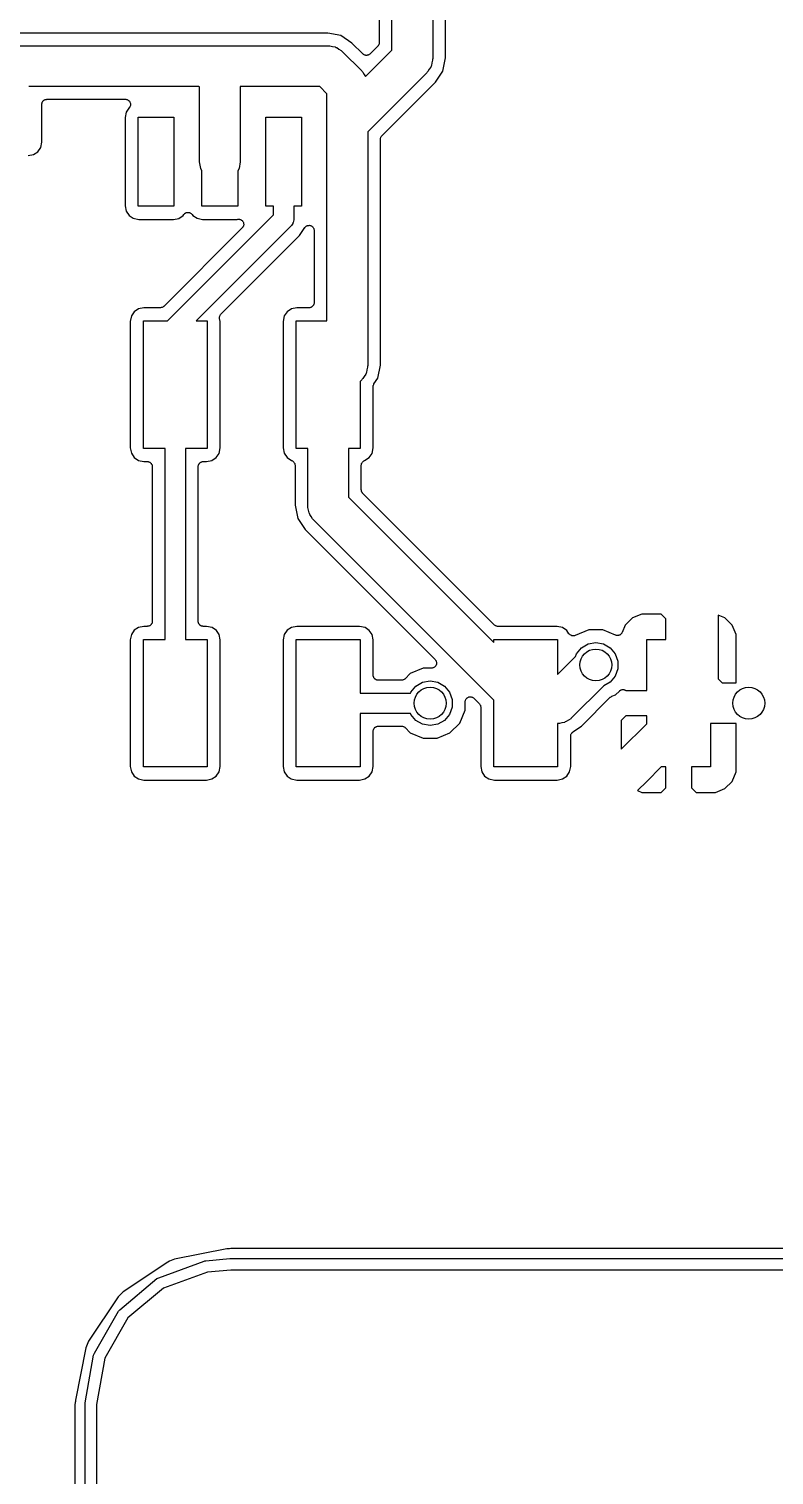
# Model space of a CAD drawing. Extents: x 51 to 137, y -158 to -25.
# Drawn here: x 98.05 to 112.9, y -126.9 to -98.07 of the extents above; entities that cross this region are included whole.
import ezdxf

# ---------------------------------------------------------------- set-up
doc = ezdxf.new("R2010")
doc.units = 0
doc.header["$MEASUREMENT"] = 0
doc.layers.add('BLACK', color=7, linetype='CONTINUOUS')

msp = doc.modelspace()

# ---------------------------------------------------------------- linework, layer by layer
at = {"layer": 'Black'}
for p, q in [((105.283, -98.4951), (105.283, -94.7264)), ((106.096, -94.8947), (106.096, -98.6634)), ((106.35, -98.6534), (106.35, -95.042)), ((105.029, -96.8385), (105.029, -98.3478)), ((104.003, -98.1558), (97.673, -98.1558)), ((104.265, -98.2079), (104.003, -98.1558)), ((104.487, -98.3563), (104.265, -98.2079)), ((97.663, -98.4098), (104.013, -98.4098)), ((104.013, -98.4098), (104.031, -98.4129)), ((104.031, -98.4129), (104.048, -98.4113)), ((104.048, -98.4113), (104.1, -98.4251)), ((104.1, -98.4251), (104.152, -98.4343)), ((104.152, -98.4343), (104.167, -98.4432)), ((104.167, -98.4432), (104.185, -98.4479)), ((104.185, -98.4479), (104.228, -98.4783)), ((104.228, -98.4783), (104.274, -98.5049)), ((104.274, -98.5049), (104.286, -98.5186)), ((104.286, -98.5186), (104.3, -98.5288)), ((104.3, -98.5288), (104.681, -98.9098)), ((104.703, -98.5724), (104.487, -98.3563)), ((104.71, -98.5775), (104.703, -98.5724)), ((104.717, -98.5838), (104.71, -98.5775)), ((104.725, -98.5875), (104.717, -98.5838)), ((104.732, -98.5926), (104.725, -98.5875)), ((104.741, -98.5949), (104.732, -98.5926)), ((104.758, -99.02), (105.283, -98.4951)), ((104.818, -98.5926), (104.809, -98.5949)), ((104.825, -98.5876), (104.818, -98.5926)), ((104.833, -98.5838), (104.825, -98.5876)), ((104.84, -98.5775), (104.833, -98.5838)), ((104.847, -98.5724), (104.84, -98.5775)), ((105, -98.4196), (104.847, -98.5724)), ((105.002, -98.4159), (105, -98.4196)), ((105.006, -98.4131), (105.002, -98.4159)), ((105.012, -98.4016), (105.006, -98.4131)), ((105.02, -98.3907), (105.012, -98.4016)), ((105.021, -98.3864), (105.02, -98.3907)), ((105.023, -98.3825), (105.021, -98.3864)), ((105.026, -98.3694), (105.023, -98.3825)), ((105.029, -98.3566), (105.026, -98.3694)), ((105.029, -98.3478), (105.029, -98.3522)), ((105.029, -98.3522), (105.029, -98.3566)), ((104.749, -98.5987), (104.741, -98.5949)), ((104.758, -98.5995), (104.749, -98.5987)), ((104.766, -98.6018), (104.758, -98.5995)), ((104.775, -98.601), (104.766, -98.6018)), ((104.784, -98.6018), (104.775, -98.601)), ((104.792, -98.5995), (104.784, -98.6018)), ((104.801, -98.5987), (104.792, -98.5995)), ((104.809, -98.5949), (104.801, -98.5987)), ((106.028, -98.8786), (106.001, -98.9246)), ((106.058, -98.8352), (106.028, -98.8786)), ((106.063, -98.8179), (106.058, -98.8352)), ((106.072, -98.8024), (106.063, -98.8179)), ((106.081, -98.7501), (106.072, -98.8024)), ((106.095, -98.6988), (106.081, -98.7501)), ((106.096, -98.6634), (106.093, -98.681)), ((106.093, -98.681), (106.095, -98.6988)), ((106.298, -98.9154), (106.35, -98.6534)), ((104.681, -98.9098), (104.692, -98.9245)), ((104.692, -98.9245), (104.705, -98.936)), ((104.705, -98.936), (104.732, -98.982)), ((104.732, -98.982), (104.758, -99.02)), ((105.977, -98.9508), (104.8, -100.128)), ((105.084, -100.203), (106.15, -99.1374)), ((105.987, -98.9361), (105.977, -98.9508)), ((106.001, -98.9246), (105.987, -98.9361)), ((106.15, -99.1374), (106.298, -98.9154)), ((101.437, -99.2226), (98.044, -99.2226)), ((101.448, -99.2312), (101.437, -99.2226)), ((101.448, -100.721), (101.448, -99.2312)), ((103.845, -99.2226), (102.26, -99.2226)), ((102.26, -99.2226), (102.26, -100.721)), ((103.988, -99.3655), (103.845, -99.2226)), ((103.988, -103.896), (103.988, -99.3655)), ((98.305, -99.5782), (98.3065, -99.5694)), ((98.305, -100.33), (98.305, -99.5782)), ((98.3065, -99.5606), (98.3096, -99.5522)), ((98.3065, -99.5694), (98.3065, -99.5606)), ((98.3096, -99.5522), (98.3111, -99.5435)), ((98.3111, -99.5435), (98.3155, -99.5358)), ((98.3155, -99.5358), (98.3186, -99.5274)), ((98.3186, -99.5274), (98.3243, -99.5206)), ((98.3243, -99.5206), (98.3287, -99.5129)), ((98.3287, -99.5129), (98.3355, -99.5072)), ((98.3355, -99.5072), (98.3413, -99.5004)), ((98.3413, -99.5004), (98.349, -99.4959)), ((98.349, -99.4959), (98.3558, -99.4902)), ((98.3558, -99.4902), (98.3641, -99.4872)), ((98.3641, -99.4872), (98.3718, -99.4827)), ((98.3718, -99.4827), (98.3806, -99.4812)), ((98.3806, -99.4812), (98.3889, -99.4781)), ((98.3889, -99.4781), (98.3978, -99.4781)), ((98.3978, -99.4781), (98.4066, -99.4766)), ((98.4066, -99.4766), (99.971, -99.4766)), ((99.9895, -99.7324), (99.9674, -99.8423)), ((99.971, -99.4766), (99.9745, -99.4772)), ((99.9745, -99.4772), (99.9781, -99.4768)), ((99.9781, -99.4768), (99.9918, -99.4803)), ((100.055, -99.635), (99.9895, -99.7324)), ((99.9918, -99.4803), (100.006, -99.4827)), ((100.006, -99.4827), (100.009, -99.4845)), ((100.009, -99.4845), (100.012, -99.4854)), ((100.012, -99.4854), (100.024, -99.4933)), ((100.024, -99.4933), (100.036, -99.5004)), ((100.036, -99.5004), (100.039, -99.5031)), ((100.039, -99.5031), (100.042, -99.5051)), ((100.042, -99.5051), (100.05, -99.5166)), ((100.05, -99.5166), (100.059, -99.5274)), ((100.057, -99.6318), (100.055, -99.635)), ((100.059, -99.629), (100.057, -99.6318)), ((100.059, -99.5274), (100.06, -99.5308)), ((100.064, -99.6157), (100.059, -99.629)), ((100.06, -99.5308), (100.062, -99.5337)), ((100.062, -99.5337), (100.066, -99.5473)), ((100.07, -99.6028), (100.064, -99.6157)), ((100.066, -99.5473), (100.071, -99.5606)), ((100.071, -99.5958), (100.07, -99.5992)), ((100.07, -99.5992), (100.07, -99.6028)), ((100.071, -99.5606), (100.071, -99.5642)), ((100.071, -99.5642), (100.072, -99.5676)), ((100.072, -99.5676), (100.071, -99.5817)), ((100.071, -99.5817), (100.071, -99.5958)), ((99.9674, -99.8423), (99.9674, -101.6)), ((100.228, -101.61), (100.228, -99.8322)), ((100.228, -99.8322), (100.94, -99.8322)), ((100.94, -99.8322), (100.94, -101.61)), ((102.768, -101.61), (102.768, -99.8322)), ((102.768, -99.8322), (103.48, -99.8322)), ((103.48, -99.8322), (103.48, -101.61)), ((104.8, -100.128), (104.8, -104.785)), ((105.054, -100.275), (105.055, -100.27)), ((105.054, -104.775), (105.054, -100.275)), ((105.055, -100.266), (105.058, -100.253)), ((105.055, -100.27), (105.055, -100.266)), ((105.058, -100.253), (105.061, -100.24)), ((105.061, -100.24), (105.063, -100.236)), ((105.063, -100.236), (105.064, -100.232)), ((105.064, -100.232), (105.072, -100.221)), ((105.072, -100.221), (105.078, -100.21)), ((105.078, -100.21), (105.082, -100.207)), ((105.082, -100.207), (105.084, -100.203)), ((98.0342, -100.601), (98.1406, -100.581)), ((98.1406, -100.581), (98.2259, -100.524)), ((98.2259, -100.524), (98.2829, -100.44)), ((98.2829, -100.44), (98.305, -100.33)), ((101.472, -100.86), (101.448, -100.721)), ((101.498, -100.906), (101.472, -100.86)), ((102.236, -100.86), (102.21, -100.906)), ((102.26, -100.721), (102.236, -100.86)), ((101.498, -101.61), (101.498, -100.906)), ((102.21, -100.906), (102.21, -101.61)), ((99.9674, -101.6), (99.9881, -101.707)), ((99.9881, -101.707), (100.044, -101.792)), ((100.94, -101.61), (100.228, -101.61)), ((101.142, -101.767), (101.149, -101.758)), ((101.149, -101.758), (101.155, -101.754)), ((101.155, -101.754), (101.159, -101.75)), ((101.159, -101.75), (101.169, -101.745)), ((101.169, -101.745), (101.179, -101.739)), ((101.179, -101.739), (101.185, -101.737)), ((101.185, -101.737), (101.191, -101.734)), ((101.191, -101.734), (101.202, -101.733)), ((101.202, -101.733), (101.213, -101.731)), ((101.213, -101.731), (101.219, -101.731)), ((101.219, -101.731), (101.226, -101.731)), ((101.226, -101.731), (101.237, -101.733)), ((101.237, -101.733), (101.248, -101.735)), ((101.248, -101.735), (101.254, -101.738)), ((101.254, -101.738), (101.26, -101.739)), ((101.26, -101.739), (101.269, -101.745)), ((101.269, -101.745), (101.279, -101.751)), ((101.279, -101.751), (101.284, -101.755)), ((101.284, -101.755), (101.289, -101.759)), ((101.289, -101.759), (101.296, -101.768)), ((102.21, -101.61), (101.498, -101.61)), ((102.921, -101.61), (102.768, -101.61)), ((102.921, -101.78), (102.921, -101.61)), ((103.48, -101.61), (103.327, -101.61)), ((103.327, -101.61), (103.327, -101.864)), ((100.044, -101.792), (100.129, -101.849)), ((100.129, -101.849), (100.238, -101.871)), ((100.238, -101.871), (100.93, -101.871)), ((102.301, -102.041), (100.736, -103.605)), ((100.821, -103.879), (102.921, -101.78)), ((100.93, -101.871), (101.036, -101.851)), ((101.036, -101.851), (101.122, -101.794)), ((101.122, -101.794), (101.135, -101.775)), ((101.135, -101.775), (101.142, -101.767)), ((101.296, -101.768), (101.304, -101.776)), ((101.304, -101.776), (101.314, -101.792)), ((101.314, -101.792), (101.399, -101.849)), ((103.268, -102.008), (101.379, -103.896)), ((101.399, -101.849), (101.508, -101.871)), ((101.508, -101.871), (102.2, -101.871)), ((102.2, -101.871), (102.209, -101.869)), ((102.209, -101.869), (102.215, -101.869)), ((102.215, -101.869), (102.22, -101.868)), ((102.22, -101.868), (102.232, -101.869)), ((102.232, -101.869), (102.245, -101.869)), ((102.245, -101.869), (102.25, -101.87)), ((102.25, -101.87), (102.255, -101.871)), ((102.255, -101.871), (102.266, -101.876)), ((102.266, -101.876), (102.278, -101.88)), ((102.278, -101.88), (102.282, -101.884)), ((102.282, -101.884), (102.287, -101.886)), ((102.287, -101.886), (102.296, -101.895)), ((102.296, -101.895), (102.305, -101.902)), ((102.304, -102.037), (102.301, -102.041)), ((102.308, -102.033), (102.304, -102.037)), ((102.305, -101.902), (102.308, -101.907)), ((102.308, -101.907), (102.312, -101.911)), ((102.314, -102.022), (102.308, -102.033)), ((102.312, -101.911), (102.317, -101.922)), ((102.321, -102.012), (102.314, -102.022)), ((102.317, -101.922), (102.324, -101.933)), ((102.322, -102.007), (102.321, -102.012)), ((102.325, -102.002), (102.322, -102.007)), ((102.324, -101.933), (102.325, -101.938)), ((102.325, -101.938), (102.327, -101.943)), ((102.327, -101.99), (102.325, -102.002)), ((102.327, -101.943), (102.328, -101.955)), ((102.33, -101.978), (102.327, -101.99)), ((102.328, -101.955), (102.33, -101.967)), ((102.33, -101.967), (102.329, -101.973)), ((102.329, -101.973), (102.33, -101.978)), ((103.273, -102), (103.268, -102.008)), ((103.28, -101.995), (103.273, -102)), ((103.293, -101.972), (103.28, -101.995)), ((103.308, -101.95), (103.293, -101.972)), ((103.31, -101.941), (103.308, -101.95)), ((103.315, -101.933), (103.31, -101.941)), ((103.32, -101.907), (103.315, -101.933)), ((103.326, -101.882), (103.32, -101.907)), ((103.327, -101.864), (103.326, -101.873)), ((103.326, -101.873), (103.326, -101.882)), ((103.44, -102.194), (103.548, -102.034)), ((103.548, -102.034), (103.551, -102.03)), ((103.551, -102.03), (103.554, -102.025)), ((103.554, -102.025), (103.563, -102.017)), ((103.563, -102.017), (103.572, -102.008)), ((103.572, -102.008), (103.577, -102.006)), ((103.577, -102.006), (103.581, -102.002)), ((103.581, -102.002), (103.593, -101.998)), ((103.593, -101.998), (103.604, -101.993)), ((103.604, -101.993), (103.609, -101.992)), ((103.609, -101.992), (103.614, -101.99)), ((103.614, -101.99), (103.627, -101.99)), ((103.627, -101.99), (103.639, -101.989)), ((103.639, -101.989), (103.644, -101.99)), ((103.644, -101.99), (103.65, -101.99)), ((103.65, -101.99), (103.661, -101.994)), ((103.661, -101.994), (103.673, -101.997)), ((103.673, -101.997), (103.678, -102)), ((103.678, -102), (103.683, -102.002)), ((103.683, -102.002), (103.692, -102.01)), ((103.692, -102.01), (103.702, -102.017)), ((103.702, -102.017), (103.706, -102.021)), ((103.706, -102.021), (103.71, -102.025)), ((103.71, -102.025), (103.716, -102.035)), ((103.716, -102.035), (103.723, -102.045)), ((103.723, -102.045), (103.725, -102.051)), ((103.725, -102.051), (103.727, -102.055)), ((101.878, -103.757), (103.44, -102.194)), ((103.727, -102.055), (103.73, -102.067)), ((103.73, -102.067), (103.733, -102.079)), ((103.733, -102.079), (103.733, -102.085)), ((103.733, -102.085), (103.734, -102.09)), ((103.734, -102.09), (103.734, -103.533)), ((100.148, -103.712), (100.091, -103.796)), ((100.233, -103.656), (100.148, -103.712)), ((100.34, -103.635), (100.233, -103.656)), ((100.664, -103.635), (100.34, -103.635)), ((100.669, -103.634), (100.664, -103.635)), ((100.673, -103.635), (100.669, -103.634)), ((100.686, -103.631), (100.673, -103.635)), ((100.699, -103.629), (100.686, -103.631)), ((100.703, -103.627), (100.699, -103.629)), ((100.707, -103.626), (100.703, -103.627)), ((100.718, -103.618), (100.707, -103.626)), ((100.73, -103.611), (100.718, -103.618)), ((100.732, -103.608), (100.73, -103.611)), ((100.736, -103.605), (100.732, -103.608)), ((101.857, -103.786), (101.859, -103.783)), ((101.859, -103.783), (101.861, -103.779)), ((101.861, -103.779), (101.87, -103.768)), ((101.87, -103.768), (101.878, -103.757)), ((103.196, -103.712), (103.139, -103.796)), ((103.281, -103.656), (103.196, -103.712)), ((103.388, -103.635), (103.281, -103.656)), ((103.632, -103.635), (103.388, -103.635)), ((103.641, -103.633), (103.632, -103.635)), ((103.65, -103.633), (103.641, -103.633)), ((103.658, -103.63), (103.65, -103.633)), ((103.667, -103.629), (103.658, -103.63)), ((103.674, -103.624), (103.667, -103.629)), ((103.683, -103.621), (103.674, -103.624)), ((103.69, -103.616), (103.683, -103.621)), ((103.697, -103.611), (103.69, -103.616)), ((103.703, -103.604), (103.697, -103.611)), ((103.71, -103.599), (103.703, -103.604)), ((103.714, -103.591), (103.71, -103.599)), ((103.72, -103.584), (103.714, -103.591)), ((103.723, -103.576), (103.72, -103.584)), ((103.727, -103.568), (103.723, -103.576)), ((103.729, -103.559), (103.727, -103.568)), ((103.732, -103.551), (103.729, -103.559)), ((103.734, -103.533), (103.732, -103.542)), ((103.732, -103.542), (103.732, -103.551)), ((100.091, -103.796), (100.069, -103.906)), ((100.069, -103.906), (100.069, -106.426)), ((100.33, -106.436), (100.33, -103.896)), ((100.33, -103.896), (100.807, -103.896)), ((100.807, -103.896), (100.809, -103.892)), ((100.809, -103.892), (100.816, -103.887)), ((100.816, -103.887), (100.821, -103.879)), ((101.379, -103.896), (101.6, -103.896)), ((101.6, -103.896), (101.6, -106.436)), ((101.848, -103.82), (101.849, -103.816)), ((101.85, -103.834), (101.848, -103.82)), ((101.849, -103.813), (101.854, -103.799)), ((101.849, -103.816), (101.849, -103.813)), ((101.85, -103.848), (101.85, -103.834)), ((101.861, -103.906), (101.85, -103.848)), ((101.854, -103.799), (101.857, -103.786)), ((101.861, -106.426), (101.861, -103.906)), ((103.139, -103.796), (103.117, -103.906)), ((103.117, -103.906), (103.117, -106.426)), ((103.378, -106.436), (103.378, -103.896)), ((103.378, -103.896), (103.988, -103.896)), ((104.776, -104.924), (104.767, -104.939)), ((104.785, -104.872), (104.776, -104.924)), ((104.799, -104.82), (104.785, -104.872)), ((104.8, -104.785), (104.797, -104.803)), ((104.797, -104.803), (104.799, -104.82)), ((105.002, -105.037), (105.054, -104.775)), ((104.681, -105.072), (104.648, -105.106)), ((104.648, -105.106), (104.648, -106.436)), ((104.692, -105.058), (104.681, -105.072)), ((104.705, -105.046), (104.692, -105.058)), ((104.732, -105), (104.705, -105.046)), ((104.762, -104.957), (104.732, -105)), ((104.767, -104.939), (104.762, -104.957)), ((104.909, -105.207), (104.911, -105.195)), ((104.909, -106.426), (104.909, -105.207)), ((104.911, -105.195), (104.912, -105.183)), ((104.912, -105.183), (104.914, -105.178)), ((104.914, -105.178), (104.915, -105.173)), ((104.915, -105.173), (104.921, -105.162)), ((104.921, -105.162), (104.926, -105.151)), ((104.926, -105.151), (105.002, -105.037)), ((100.069, -106.426), (100.09, -106.533)), ((100.09, -106.533), (100.146, -106.618)), ((100.146, -106.618), (100.23, -106.675)), ((100.762, -106.436), (100.33, -106.436)), ((100.762, -110.246), (100.762, -106.436)), ((101.6, -106.436), (101.168, -106.436)), ((101.168, -106.436), (101.168, -110.246)), ((101.697, -106.676), (101.782, -106.62)), ((101.782, -106.62), (101.839, -106.536)), ((101.839, -106.536), (101.861, -106.426)), ((103.117, -106.426), (103.138, -106.533)), ((103.138, -106.533), (103.194, -106.618)), ((103.194, -106.618), (103.283, -106.678)), ((103.607, -106.436), (103.378, -106.436)), ((103.607, -107.579), (103.607, -106.436)), ((104.648, -106.436), (104.419, -106.436)), ((104.419, -106.436), (104.419, -107.411)), ((104.737, -106.681), (104.83, -106.62)), ((104.83, -106.62), (104.887, -106.536)), ((104.887, -106.536), (104.909, -106.426)), ((100.23, -106.675), (100.34, -106.697)), ((100.34, -106.697), (100.406, -106.697)), ((100.406, -106.697), (100.415, -106.699)), ((100.415, -106.699), (100.424, -106.699)), ((100.424, -106.699), (100.432, -106.702)), ((100.432, -106.702), (100.441, -106.703)), ((100.441, -106.703), (100.449, -106.708)), ((100.449, -106.708), (100.457, -106.711)), ((100.457, -106.711), (100.464, -106.716)), ((100.464, -106.716), (100.472, -106.721)), ((100.472, -106.721), (100.477, -106.728)), ((100.477, -106.728), (100.484, -106.733)), ((100.484, -106.733), (100.488, -106.741)), ((100.488, -106.741), (100.494, -106.748)), ((100.494, -106.748), (100.497, -106.756)), ((100.497, -106.756), (100.502, -106.764)), ((100.502, -106.764), (100.503, -106.773)), ((100.503, -106.773), (100.506, -106.781)), ((100.506, -106.781), (100.506, -106.79)), ((100.506, -106.79), (100.508, -106.799)), ((100.508, -106.799), (100.508, -109.883)), ((101.422, -106.799), (101.424, -106.79)), ((101.422, -109.883), (101.422, -106.799)), ((101.424, -106.781), (101.427, -106.773)), ((101.424, -106.79), (101.424, -106.781)), ((101.427, -106.773), (101.428, -106.764)), ((101.428, -106.764), (101.433, -106.756)), ((101.433, -106.756), (101.436, -106.748)), ((101.436, -106.748), (101.442, -106.741)), ((101.442, -106.741), (101.446, -106.733)), ((101.446, -106.733), (101.453, -106.728)), ((101.453, -106.728), (101.458, -106.721)), ((101.458, -106.721), (101.466, -106.716)), ((101.466, -106.716), (101.473, -106.711)), ((101.473, -106.711), (101.481, -106.708)), ((101.481, -106.708), (101.489, -106.703)), ((101.489, -106.703), (101.498, -106.702)), ((101.498, -106.702), (101.506, -106.699)), ((101.506, -106.699), (101.515, -106.699)), ((101.515, -106.699), (101.524, -106.697)), ((101.524, -106.697), (101.59, -106.697)), ((101.59, -106.697), (101.697, -106.676)), ((103.283, -106.678), (103.286, -106.679)), ((103.286, -106.679), (103.302, -106.685)), ((103.302, -106.685), (103.303, -106.686)), ((103.303, -106.686), (103.304, -106.686)), ((103.304, -106.686), (103.316, -106.697)), ((103.316, -106.697), (103.329, -106.708)), ((103.329, -106.708), (103.329, -106.709)), ((103.329, -106.709), (103.33, -106.71)), ((103.33, -106.71), (103.338, -106.724)), ((103.338, -106.724), (103.346, -106.738)), ((103.346, -106.738), (103.347, -106.74)), ((103.347, -106.74), (103.347, -106.741)), ((103.347, -106.741), (103.35, -106.757)), ((103.35, -106.757), (103.353, -106.773)), ((103.353, -106.773), (103.353, -107.569)), ((104.673, -106.774), (104.676, -106.757)), ((104.673, -107.263), (104.673, -106.774)), ((104.676, -106.757), (104.679, -106.741)), ((104.679, -106.74), (104.68, -106.739)), ((104.679, -106.741), (104.679, -106.74)), ((104.68, -106.739), (104.688, -106.725)), ((104.688, -106.725), (104.696, -106.71)), ((104.696, -106.71), (104.697, -106.709)), ((104.697, -106.709), (104.71, -106.698)), ((104.697, -106.709), (104.697, -106.709)), ((104.71, -106.698), (104.723, -106.687)), ((104.723, -106.687), (104.724, -106.687)), ((104.724, -106.686), (104.737, -106.681)), ((104.724, -106.687), (104.724, -106.686)), ((104.419, -107.411), (107.315, -110.306)), ((104.674, -107.268), (104.673, -107.263)), ((104.674, -107.272), (104.674, -107.268)), ((104.677, -107.285), (104.674, -107.272)), ((104.68, -107.298), (104.677, -107.285)), ((104.682, -107.302), (104.68, -107.298)), ((104.683, -107.306), (104.682, -107.302)), ((104.691, -107.317), (104.683, -107.306)), ((104.697, -107.329), (104.691, -107.317)), ((104.701, -107.332), (104.697, -107.329)), ((104.703, -107.335), (104.701, -107.332)), ((107.323, -109.955), (104.703, -107.335)), ((103.353, -107.569), (103.405, -107.831)), ((103.61, -107.597), (103.607, -107.579)), ((103.608, -107.614), (103.61, -107.597)), ((103.622, -107.666), (103.608, -107.614)), ((103.631, -107.718), (103.622, -107.666)), ((103.64, -107.733), (103.631, -107.718)), ((103.645, -107.751), (103.64, -107.733)), ((103.675, -107.794), (103.645, -107.751)), ((103.702, -107.84), (103.675, -107.794)), ((103.405, -107.831), (103.553, -108.053)), ((103.553, -108.053), (106.144, -110.644)), ((103.715, -107.852), (103.702, -107.84)), ((103.726, -107.866), (103.715, -107.852)), ((107.315, -111.456), (103.726, -107.866)), ((110.075, -109.815), (109.932, -109.958)), ((110.262, -109.738), (110.075, -109.815)), ((110.651, -109.738), (110.262, -109.738)), ((110.744, -109.831), (110.651, -109.738)), ((110.744, -110.246), (110.744, -109.831)), ((111.921, -109.815), (111.785, -109.759)), ((111.785, -109.759), (111.785, -111.03)), ((112.064, -109.958), (111.921, -109.815)), ((100.148, -110.062), (100.091, -110.146)), ((100.233, -110.006), (100.148, -110.062)), ((100.34, -109.985), (100.233, -110.006)), ((100.406, -109.985), (100.34, -109.985)), ((100.415, -109.983), (100.406, -109.985)), ((100.424, -109.983), (100.415, -109.983)), ((100.432, -109.98), (100.424, -109.983)), ((100.441, -109.979), (100.432, -109.98)), ((100.449, -109.974), (100.441, -109.979)), ((100.457, -109.971), (100.449, -109.974)), ((100.464, -109.966), (100.457, -109.971)), ((100.472, -109.961), (100.464, -109.966)), ((100.477, -109.954), (100.472, -109.961)), ((100.484, -109.949), (100.477, -109.954)), ((100.488, -109.941), (100.484, -109.949)), ((100.494, -109.934), (100.488, -109.941)), ((100.497, -109.926), (100.494, -109.934)), ((100.502, -109.918), (100.497, -109.926)), ((100.503, -109.909), (100.502, -109.918)), ((100.506, -109.901), (100.503, -109.909)), ((100.508, -109.883), (100.506, -109.892)), ((100.506, -109.892), (100.506, -109.901)), ((101.424, -109.892), (101.422, -109.883)), ((101.424, -109.901), (101.424, -109.892)), ((101.427, -109.909), (101.424, -109.901)), ((101.428, -109.918), (101.427, -109.909)), ((101.433, -109.926), (101.428, -109.918)), ((101.436, -109.934), (101.433, -109.926)), ((101.442, -109.941), (101.436, -109.934)), ((101.446, -109.949), (101.442, -109.941)), ((101.453, -109.954), (101.446, -109.949)), ((101.458, -109.961), (101.453, -109.954)), ((101.466, -109.966), (101.458, -109.961)), ((101.473, -109.971), (101.466, -109.966)), ((101.481, -109.974), (101.473, -109.971)), ((101.489, -109.979), (101.481, -109.974)), ((101.498, -109.98), (101.489, -109.979)), ((101.506, -109.983), (101.498, -109.98)), ((101.515, -109.983), (101.506, -109.983)), ((101.524, -109.985), (101.515, -109.983)), ((101.59, -109.985), (101.524, -109.985)), ((101.7, -110.007), (101.59, -109.985)), ((101.784, -110.064), (101.7, -110.007)), ((101.84, -110.149), (101.784, -110.064)), ((103.196, -110.062), (103.139, -110.146)), ((103.281, -110.006), (103.196, -110.062)), ((103.388, -109.985), (103.281, -110.006)), ((104.638, -109.985), (103.388, -109.985)), ((104.748, -110.007), (104.638, -109.985)), ((104.832, -110.064), (104.748, -110.007)), ((104.888, -110.149), (104.832, -110.064)), ((107.327, -109.958), (107.323, -109.955)), ((107.33, -109.961), (107.327, -109.958)), ((107.341, -109.968), (107.33, -109.961)), ((107.352, -109.976), (107.341, -109.968)), ((107.356, -109.977), (107.352, -109.976)), ((107.36, -109.979), (107.356, -109.977)), ((107.373, -109.981), (107.36, -109.979)), ((107.386, -109.985), (107.373, -109.981)), ((107.391, -109.984), (107.386, -109.985)), ((107.395, -109.985), (107.391, -109.984)), ((108.575, -109.985), (107.395, -109.985)), ((108.685, -110.007), (108.575, -109.985)), ((108.769, -110.064), (108.685, -110.007)), ((108.812, -110.13), (108.769, -110.064)), ((109.209, -110.055), (108.936, -110.168)), ((109.487, -110.056), (109.209, -110.055)), ((109.739, -110.16), (109.487, -110.056)), ((109.863, -110.121), (109.857, -110.128)), ((109.867, -110.113), (109.863, -110.121)), ((109.871, -110.105), (109.867, -110.113)), ((109.932, -109.958), (109.871, -110.105)), ((112.141, -110.145), (112.064, -109.958)), ((100.091, -110.146), (100.069, -110.256)), ((100.069, -110.256), (100.069, -112.776)), ((100.33, -112.786), (100.33, -110.246)), ((100.33, -110.246), (100.762, -110.246)), ((101.168, -110.246), (101.6, -110.246)), ((101.6, -110.246), (101.6, -112.786)), ((101.861, -110.256), (101.84, -110.149)), ((101.861, -112.776), (101.861, -110.256)), ((103.139, -110.146), (103.117, -110.256)), ((103.117, -110.256), (103.117, -112.776)), ((103.378, -112.786), (103.378, -110.246)), ((103.378, -110.246), (104.648, -110.246)), ((104.648, -110.246), (104.648, -111.313)), ((104.909, -110.256), (104.888, -110.149)), ((104.909, -110.957), (104.909, -110.256)), ((107.315, -110.306), (107.315, -110.246)), ((107.315, -110.246), (108.585, -110.246)), ((108.585, -110.246), (108.585, -110.941)), ((108.824, -110.142), (108.812, -110.13)), ((108.835, -110.155), (108.824, -110.142)), ((108.836, -110.155), (108.835, -110.155)), ((108.837, -110.156), (108.836, -110.155)), ((108.852, -110.163), (108.837, -110.156)), ((108.867, -110.171), (108.852, -110.163)), ((108.868, -110.171), (108.867, -110.171)), ((108.885, -110.173), (108.868, -110.171)), ((108.868, -110.171), (108.868, -110.171)), ((108.902, -110.176), (108.885, -110.173)), ((108.903, -110.175), (108.902, -110.175)), ((108.902, -110.175), (108.902, -110.176)), ((108.92, -110.172), (108.903, -110.175)), ((108.936, -110.168), (108.92, -110.172)), ((108.961, -110.531), (109.06, -110.412)), ((109.06, -110.412), (109.194, -110.335)), ((109.194, -110.335), (109.347, -110.308)), ((109.347, -110.308), (109.5, -110.335)), ((109.5, -110.335), (109.634, -110.412)), ((109.634, -110.412), (109.733, -110.531)), ((109.747, -110.162), (109.739, -110.16)), ((109.756, -110.166), (109.747, -110.162)), ((109.764, -110.166), (109.756, -110.166)), ((109.773, -110.168), (109.764, -110.166)), ((109.782, -110.167), (109.773, -110.168)), ((109.791, -110.167), (109.782, -110.167)), ((109.799, -110.165), (109.791, -110.167)), ((109.808, -110.163), (109.799, -110.165)), ((109.816, -110.159), (109.808, -110.163)), ((109.824, -110.157), (109.816, -110.159)), ((109.831, -110.151), (109.824, -110.157)), ((109.839, -110.147), (109.831, -110.151)), ((109.845, -110.141), (109.839, -110.147)), ((109.852, -110.135), (109.845, -110.141)), ((109.857, -110.128), (109.852, -110.135)), ((110.363, -111.262), (110.363, -110.246)), ((110.363, -110.246), (110.744, -110.246)), ((112.141, -111.11), (112.141, -110.145)), ((106.144, -110.644), (106.152, -110.655)), ((106.152, -110.655), (106.16, -110.665)), ((106.16, -110.665), (106.162, -110.669)), ((106.162, -110.669), (106.164, -110.673)), ((106.164, -110.673), (106.168, -110.686)), ((106.168, -110.686), (106.172, -110.698)), ((106.172, -110.698), (106.172, -110.703)), ((108.585, -110.941), (108.941, -110.586)), ((108.941, -110.586), (108.961, -110.531)), ((109.733, -110.531), (109.786, -110.677)), ((109.786, -110.677), (109.786, -110.831)), ((104.911, -110.966), (104.909, -110.957)), ((104.911, -110.975), (104.911, -110.966)), ((104.914, -110.983), (104.911, -110.975)), ((104.915, -110.992), (104.914, -110.983)), ((105.65, -110.923), (105.544, -111.029)), ((105.907, -110.817), (105.65, -110.923)), ((106.072, -110.818), (105.907, -110.817)), ((106.085, -110.815), (106.072, -110.818)), ((106.099, -110.814), (106.085, -110.815)), ((106.103, -110.812), (106.099, -110.814)), ((106.107, -110.811), (106.103, -110.812)), ((106.118, -110.805), (106.107, -110.811)), ((106.131, -110.799), (106.118, -110.805)), ((106.134, -110.796), (106.131, -110.799)), ((106.138, -110.794), (106.134, -110.796)), ((106.146, -110.784), (106.138, -110.794)), ((106.156, -110.774), (106.146, -110.784)), ((106.157, -110.77), (106.156, -110.774)), ((106.16, -110.767), (106.157, -110.77)), ((106.165, -110.754), (106.16, -110.767)), ((106.17, -110.742), (106.165, -110.754)), ((106.171, -110.738), (106.17, -110.742)), ((106.172, -110.734), (106.171, -110.738)), ((106.172, -110.703), (106.174, -110.707)), ((106.174, -110.707), (106.172, -110.72)), ((106.172, -110.72), (106.172, -110.734)), ((109.733, -110.977), (109.634, -111.096)), ((109.786, -110.831), (109.733, -110.977)), ((104.92, -111), (104.915, -110.992)), ((104.923, -111.008), (104.92, -111)), ((104.928, -111.015), (104.923, -111.008)), ((104.933, -111.023), (104.928, -111.015)), ((104.94, -111.028), (104.933, -111.023)), ((104.945, -111.035), (104.94, -111.028)), ((104.953, -111.039), (104.945, -111.035)), ((104.96, -111.045), (104.953, -111.039)), ((104.968, -111.048), (104.96, -111.045)), ((104.976, -111.053), (104.968, -111.048)), ((104.985, -111.054), (104.976, -111.053)), ((104.993, -111.057), (104.985, -111.054)), ((105.002, -111.057), (104.993, -111.057)), ((105.011, -111.059), (105.002, -111.057)), ((105.472, -111.059), (105.011, -111.059)), ((105.477, -111.058), (105.472, -111.059)), ((105.481, -111.058), (105.477, -111.058)), ((105.494, -111.055), (105.481, -111.058)), ((105.507, -111.053), (105.494, -111.055)), ((105.511, -111.05), (105.507, -111.053)), ((105.515, -111.049), (105.511, -111.05)), ((105.526, -111.042), (105.515, -111.049)), ((105.538, -111.035), (105.526, -111.042)), ((105.54, -111.032), (105.538, -111.035)), ((105.544, -111.029), (105.54, -111.032)), ((105.659, -111.293), (105.758, -111.174)), ((105.758, -111.174), (105.892, -111.097)), ((105.892, -111.097), (106.045, -111.07)), ((106.045, -111.07), (106.198, -111.097)), ((106.198, -111.097), (106.332, -111.174)), ((106.332, -111.174), (106.431, -111.293)), ((109.506, -111.169), (108.872, -111.803)), ((109.634, -111.096), (109.506, -111.169)), ((109.742, -111.347), (109.816, -111.273)), ((109.816, -111.273), (109.823, -111.268)), ((109.823, -111.268), (109.829, -111.262)), ((109.829, -111.262), (109.837, -111.258)), ((109.837, -111.258), (109.844, -111.253)), ((109.844, -111.253), (109.853, -111.251)), ((109.853, -111.251), (109.861, -111.247)), ((109.861, -111.247), (109.87, -111.246)), ((109.87, -111.246), (109.879, -111.244)), ((109.879, -111.244), (109.887, -111.245)), ((109.887, -111.245), (109.896, -111.244)), ((109.896, -111.244), (109.905, -111.246)), ((109.905, -111.246), (109.914, -111.247)), ((109.914, -111.247), (109.922, -111.251)), ((109.922, -111.251), (109.93, -111.253)), ((109.93, -111.253), (109.938, -111.258)), ((109.938, -111.258), (109.946, -111.262)), ((109.946, -111.262), (109.946, -111.262)), ((109.946, -111.262), (110.363, -111.262)), ((111.785, -111.03), (111.865, -111.11)), ((111.865, -111.11), (112.141, -111.11)), ((104.648, -111.313), (105.651, -111.313)), ((105.651, -111.313), (105.659, -111.293)), ((106.431, -111.293), (106.484, -111.439)), ((106.484, -111.439), (106.484, -111.593)), ((106.743, -111.656), (106.744, -111.489)), ((106.744, -111.489), (106.746, -111.476)), ((106.746, -111.476), (106.747, -111.462)), ((106.747, -111.462), (106.749, -111.458)), ((106.749, -111.458), (106.75, -111.454)), ((106.75, -111.454), (106.756, -111.442)), ((106.756, -111.442), (106.762, -111.43)), ((106.762, -111.43), (106.765, -111.427)), ((106.765, -111.427), (106.767, -111.423)), ((106.767, -111.423), (106.777, -111.415)), ((106.777, -111.415), (106.787, -111.406)), ((106.787, -111.406), (106.791, -111.404)), ((106.791, -111.404), (106.794, -111.401)), ((106.794, -111.401), (106.807, -111.396)), ((106.807, -111.396), (106.819, -111.391)), ((106.819, -111.391), (106.823, -111.39)), ((106.823, -111.39), (106.828, -111.389)), ((106.828, -111.389), (106.841, -111.389)), ((106.841, -111.389), (106.854, -111.388)), ((106.854, -111.388), (106.858, -111.389)), ((106.858, -111.389), (106.863, -111.389)), ((106.863, -111.389), (106.875, -111.393)), ((106.875, -111.393), (106.888, -111.397)), ((106.888, -111.397), (106.892, -111.399)), ((106.892, -111.399), (106.896, -111.401)), ((106.896, -111.401), (106.906, -111.409)), ((106.906, -111.409), (106.917, -111.417)), ((106.917, -111.417), (107.024, -111.524)), ((107.024, -111.524), (107.027, -111.528)), ((107.027, -111.528), (107.03, -111.531)), ((107.03, -111.531), (107.037, -111.542)), ((107.037, -111.542), (107.045, -111.553)), ((107.045, -111.553), (107.046, -111.557)), ((107.046, -111.557), (107.048, -111.561)), ((107.048, -111.561), (107.05, -111.574)), ((107.315, -112.786), (107.315, -111.456)), ((109.059, -111.976), (109.636, -111.399)), ((109.636, -111.399), (109.638, -111.397)), ((109.638, -111.397), (109.64, -111.396)), ((109.64, -111.396), (109.653, -111.387)), ((109.653, -111.387), (109.665, -111.378)), ((109.665, -111.378), (109.667, -111.378)), ((109.667, -111.378), (109.669, -111.377)), ((109.669, -111.377), (109.742, -111.347)), ((105.651, -111.719), (104.648, -111.719)), ((104.648, -111.719), (104.648, -112.786)), ((105.659, -111.739), (105.651, -111.719)), ((105.758, -111.858), (105.659, -111.739)), ((106.431, -111.739), (106.332, -111.858)), ((106.484, -111.593), (106.431, -111.739)), ((106.637, -111.912), (106.743, -111.656)), ((107.05, -111.574), (107.054, -111.587)), ((107.054, -111.587), (107.053, -111.592)), ((107.053, -111.592), (107.054, -111.596)), ((107.054, -111.596), (107.054, -112.776)), ((108.8, -111.854), (108.757, -111.884)), ((108.846, -111.827), (108.8, -111.854)), ((108.858, -111.814), (108.846, -111.827)), ((108.872, -111.803), (108.858, -111.814)), ((109.948, -111.77), (109.855, -111.863)), ((110.363, -111.77), (109.948, -111.77)), ((110.363, -111.926), (110.363, -111.77)), ((104.909, -112.075), (104.911, -112.066)), ((104.909, -112.776), (104.909, -112.075)), ((104.911, -112.057), (104.914, -112.049)), ((104.911, -112.066), (104.911, -112.057)), ((104.914, -112.049), (104.915, -112.04)), ((104.915, -112.04), (104.92, -112.032)), ((104.92, -112.032), (104.923, -112.024)), ((104.923, -112.024), (104.928, -112.017)), ((104.928, -112.017), (104.933, -112.009)), ((104.933, -112.009), (104.94, -112.004)), ((104.94, -112.004), (104.945, -111.997)), ((104.945, -111.997), (104.953, -111.993)), ((104.953, -111.993), (104.96, -111.987)), ((104.96, -111.987), (104.968, -111.984)), ((104.968, -111.984), (104.976, -111.979)), ((104.976, -111.979), (104.985, -111.978)), ((104.985, -111.978), (104.993, -111.975)), ((104.993, -111.975), (105.002, -111.975)), ((105.002, -111.975), (105.011, -111.973)), ((105.011, -111.973), (105.472, -111.973)), ((105.472, -111.973), (105.477, -111.974)), ((105.477, -111.974), (105.481, -111.974)), ((105.481, -111.974), (105.494, -111.977)), ((105.494, -111.977), (105.507, -111.979)), ((105.507, -111.979), (105.511, -111.982)), ((105.511, -111.982), (105.515, -111.983)), ((105.515, -111.983), (105.526, -111.99)), ((105.526, -111.99), (105.538, -111.997)), ((105.538, -111.997), (105.541, -112)), ((105.541, -112), (105.544, -112.003)), ((105.544, -112.003), (105.649, -112.108)), ((105.649, -112.108), (105.905, -112.214)), ((105.892, -111.935), (105.758, -111.858)), ((106.045, -111.962), (105.892, -111.935)), ((106.198, -111.935), (106.045, -111.962)), ((106.183, -112.215), (106.44, -112.109)), ((106.332, -111.858), (106.198, -111.935)), ((106.44, -112.109), (106.637, -111.912)), ((108.603, -111.919), (108.585, -111.922)), ((108.585, -111.922), (108.585, -112.786)), ((108.62, -111.921), (108.603, -111.919)), ((108.672, -111.907), (108.62, -111.921)), ((108.724, -111.898), (108.672, -111.907)), ((108.739, -111.889), (108.724, -111.898)), ((108.757, -111.884), (108.739, -111.889)), ((108.848, -112.158), (108.85, -112.144)), ((108.85, -112.144), (108.852, -112.141)), ((108.852, -112.138), (108.859, -112.125)), ((108.852, -112.141), (108.852, -112.138)), ((108.859, -112.125), (108.866, -112.113)), ((108.866, -112.113), (108.868, -112.11)), ((108.868, -112.11), (108.87, -112.107)), ((108.87, -112.107), (108.881, -112.098)), ((108.881, -112.098), (108.891, -112.088)), ((108.891, -112.088), (109.059, -111.976)), ((109.855, -111.863), (109.855, -112.434)), ((109.855, -112.434), (110.363, -111.926)), ((111.633, -111.922), (111.633, -112.786)), ((112.141, -111.922), (111.633, -111.922)), ((112.141, -112.887), (112.141, -111.922)), ((105.905, -112.214), (106.183, -112.215)), ((108.846, -112.173), (108.848, -112.158)), ((108.846, -112.776), (108.846, -112.173)), ((100.069, -112.776), (100.09, -112.883)), ((100.09, -112.883), (100.146, -112.968)), ((100.146, -112.968), (100.23, -113.025)), ((101.6, -112.786), (100.33, -112.786)), ((101.697, -113.026), (101.782, -112.97)), ((101.782, -112.97), (101.839, -112.886)), ((101.839, -112.886), (101.861, -112.776)), ((103.117, -112.776), (103.138, -112.883)), ((103.138, -112.883), (103.194, -112.968)), ((103.194, -112.968), (103.278, -113.025)), ((104.648, -112.786), (103.378, -112.786)), ((104.745, -113.026), (104.83, -112.97)), ((104.83, -112.97), (104.887, -112.886)), ((104.887, -112.886), (104.909, -112.776)), ((107.054, -112.776), (107.075, -112.883)), ((107.075, -112.883), (107.131, -112.968)), ((107.131, -112.968), (107.215, -113.025)), ((108.585, -112.786), (107.315, -112.786)), ((108.682, -113.026), (108.767, -112.97)), ((108.767, -112.97), (108.824, -112.886)), ((108.824, -112.886), (108.846, -112.776)), ((110.652, -112.786), (110.363, -113.075)), ((110.744, -112.786), (110.652, -112.786)), ((110.744, -113.201), (110.744, -112.786)), ((111.633, -112.786), (111.252, -112.786)), ((111.252, -112.786), (111.252, -113.201)), ((112.064, -113.074), (112.141, -112.887)), ((100.23, -113.025), (100.34, -113.047)), ((100.34, -113.047), (101.59, -113.047)), ((101.59, -113.047), (101.697, -113.026)), ((103.278, -113.025), (103.388, -113.047)), ((103.388, -113.047), (104.638, -113.047)), ((104.638, -113.047), (104.745, -113.026)), ((107.215, -113.025), (107.325, -113.047)), ((107.325, -113.047), (108.575, -113.047)), ((108.575, -113.047), (108.682, -113.026)), ((110.363, -113.075), (110.179, -113.259)), ((110.179, -113.259), (110.262, -113.294)), ((110.262, -113.294), (110.651, -113.294)), ((110.651, -113.294), (110.744, -113.201)), ((111.252, -113.201), (111.345, -113.294)), ((111.345, -113.294), (111.734, -113.294)), ((111.734, -113.294), (111.921, -113.217)), ((111.921, -113.217), (112.064, -113.074)), ((101.993, -122.393), (100.948, -122.601)), ((102.024, -122.393), (101.993, -122.393)), ((102.034, -122.391), (102.024, -122.393)), ((102.044, -122.391), (102.034, -122.391)), ((102.075, -122.385), (102.044, -122.391)), ((133.578, -122.385), (102.075, -122.385)), ((100.816, -122.656), (99.9301, -123.247)), ((100.635, -122.968), (101.543, -122.637)), ((100.851, -122.641), (100.816, -122.656)), ((100.948, -122.601), (100.851, -122.641)), ((101.543, -122.637), (101.557, -122.635)), ((101.557, -122.635), (101.572, -122.631)), ((101.572, -122.631), (102.055, -122.588)), ((102.055, -122.588), (102.06, -122.589)), ((102.06, -122.589), (102.065, -122.588)), ((102.065, -122.588), (133.614, -122.588)), ((99.8607, -123.608), (100.601, -122.987)), ((100.601, -122.987), (100.635, -122.968)), ((101.607, -122.857), (100.732, -123.175)), ((102.07, -122.817), (101.607, -122.857)), ((133.619, -122.817), (102.07, -122.817)), ((99.8286, -123.349), (99.2368, -124.235)), ((99.9301, -123.247), (99.8286, -123.349)), ((100.732, -123.175), (100.023, -123.77)), ((99.3523, -124.475), (99.8352, -123.639)), ((99.8352, -123.639), (99.8607, -123.608)), ((100.023, -123.77), (99.5603, -124.572)), ((99.2368, -124.235), (99.1819, -124.367)), ((99.1819, -124.367), (98.9741, -125.412)), ((99.171, -125.464), (99.3387, -124.513)), ((99.3387, -124.513), (99.3523, -124.475)), ((99.3387, -124.513), (99.3387, -124.513)), ((99.5603, -124.572), (99.3978, -125.494)), ((98.9721, -125.463), (98.966, -125.494)), ((98.966, -125.494), (98.966, -138.595)), ((98.9723, -125.453), (98.9721, -125.463)), ((98.9741, -125.443), (98.9723, -125.453)), ((98.9741, -125.412), (98.9741, -125.443)), ((99.1692, -125.484), (99.171, -125.474)), ((99.1692, -151.948), (99.1692, -125.484)), ((99.171, -125.474), (99.171, -125.464)), ((99.3978, -125.494), (99.3978, -151.958))]:
    msp.add_line(p, q, dxfattribs=at)
for centre in [(109.347, -110.754), (106.045, -111.516), (112.395, -111.516)]:
    msp.add_circle(centre, 0.3175, dxfattribs=at)

doc.saveas('drawing.dxf')
